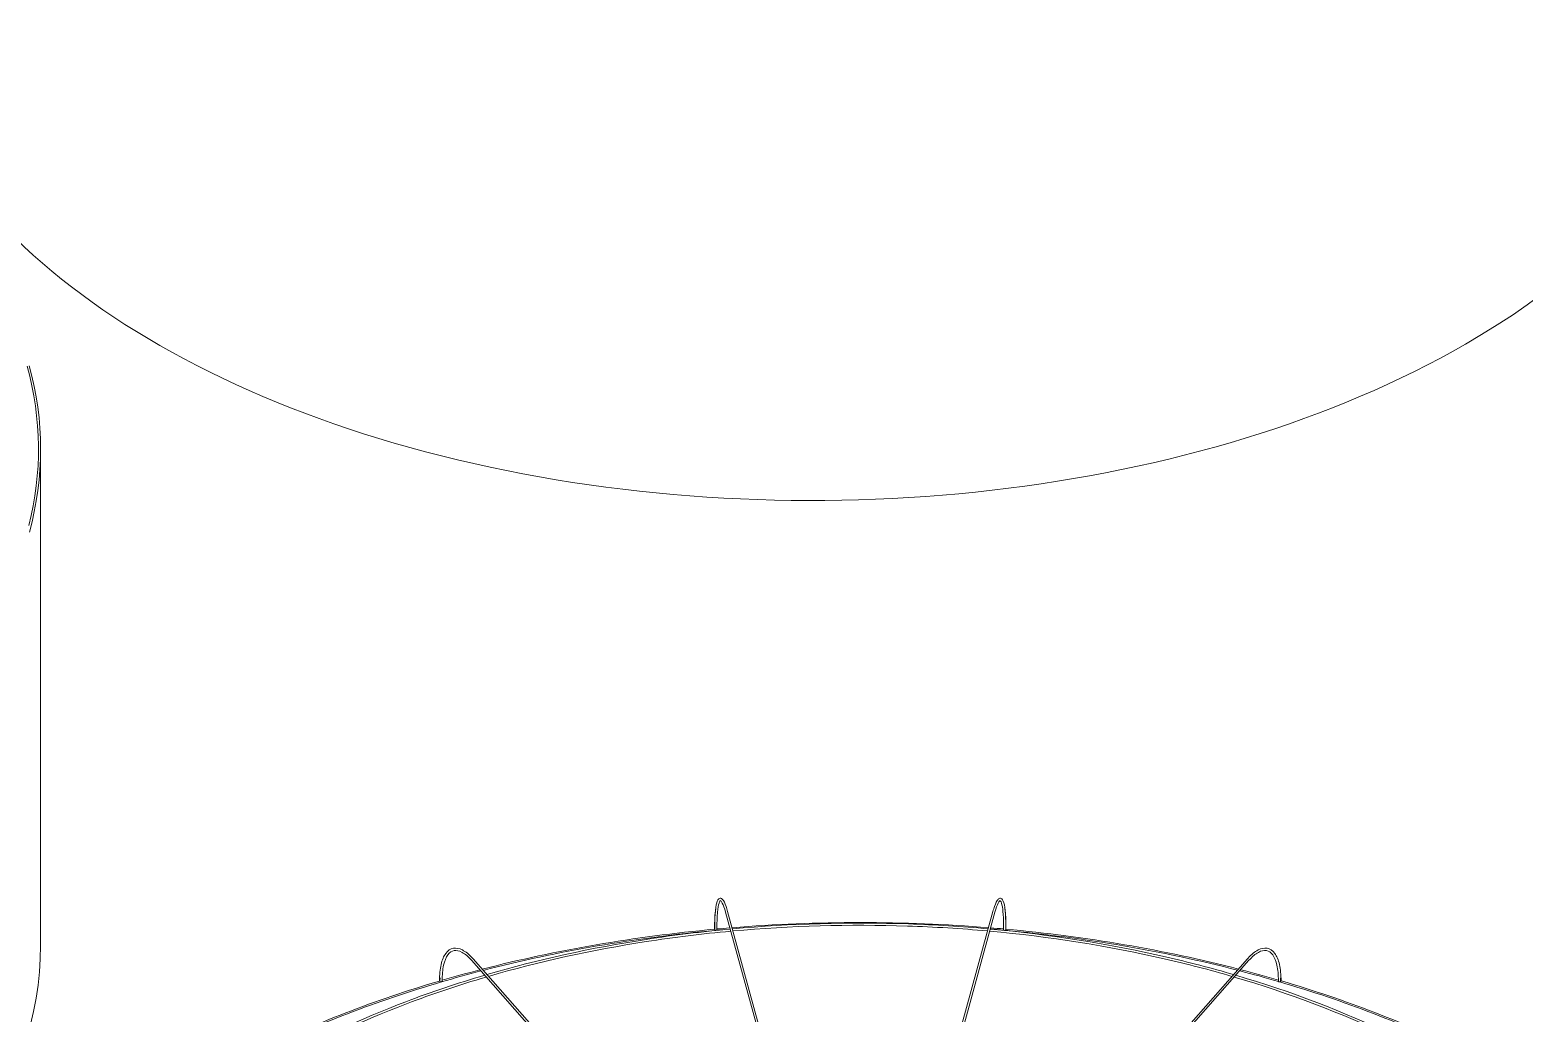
# Model space of a CAD drawing. Header units: millimetres. Extents: x -312439 to 477422, y -331570 to 212570.
# Drawn here: x 398907.3 to 399330.9, y 106474.6 to 106753.4 of the extents above; entities that cross this region are included whole.
import ezdxf

# ---------------------------------------------------------------- set-up
doc = ezdxf.new("R2010")
doc.units = ezdxf.units.MM

msp = doc.modelspace()

# ---------------------------------------------------------------- linework, layer by layer
at = {"color": 3, "linetype": 'Continuous', "lineweight": 0, "extrusion": (0, 0.816497, 0.57735)}
msp.add_line((398910.315, 106493.775), (398910.315, 106634.515), dxfattribs=at)
at = {"color": 0, "linetype": 'Continuous', "lineweight": 0, "extrusion": (0, 0.816497, 0.57735)}
for p, q in [((399104.491, 106503.217), (399138.084, 106380.762)), ((399105.081, 106503.379), (399138.703, 106380.821)), ((399180.273, 106503.379), (399146.652, 106380.821)), ((399180.864, 106503.217), (399147.271, 106380.762)), ((399032.483, 106489.575), (399129.983, 106379.096)), ((399032.942, 106489.98), (399130.624, 106379.295)), ((399252.413, 106489.98), (399154.731, 106379.295)), ((399252.872, 106489.575), (399155.372, 106379.096))]:
    msp.add_line(p, q, dxfattribs=at)
at = {"color": 3, "linetype": 'Continuous', "lineweight": 0}
for centre, start_param, end_param in [((399128.864, 106771.35), 0, 2.3561945), ((399128.864, 106771.35), 2.3561945, 3.1415927), ((398648.089, 106493.775), 2.3561945, 3.1415927)]:
    msp.add_ellipse(centre, major_axis=(-262.225, 0), ratio=0.5773503, start_param=start_param, end_param=end_param, dxfattribs=at)
at = {"color": 0, "linetype": 'Continuous', "lineweight": 0}
for centre, major_axis, ratio, start_param, end_param in [((398648.089, 106634.515), (-261.613, 0), 0.5773503, 2.9976529, 3.2980059), ((398648.089, 106634.515), (-262.225, 0), 0.5773503, 2.9856485, 3.2984345), ((399142.786, 106348.902), (-262.225, 0), 0.5773503, 4.5737285, 4.8518651), ((399142.786, 106348.902), (-262.225, 0), 0.5773503, 4.8709744, 5.1337903), ((399142.786, 106348.902), (-261.613, 0), 0.5773503, 4.8702538, 5.1336735), ((399101.68, 106498.409), (0.306, 0), 0.5773503, 3.1415927, 3.7072911), ((399101.728, 106498.234), (0.306, 0.001), 0.5647458, 3.2969897, 4.867786), ((399101.728, 106498.234), (0.306, 0.001), 0.5647458, 4.867786, 6.2831853), ((399142.786, 106348.902), (-261.613, 0), 0.5773503, 4.8601846, 4.8693633), ((399142.786, 106348.902), (-262.225, 0), 0.5773503, 4.8542575, 4.8684283), ((399142.786, 106348.902), (-261.613, 0), 0.5773503, 4.556469, 4.5713736), ((399142.786, 106348.902), (-262.225, 0), 0.5773503, 4.5571855, 4.5713361), ((399183.627, 106498.234), (0.306, -0.001), 0.5647458, 3.1415927, 4.5569919), ((399183.627, 106498.234), (0.306, -0.001), 0.5647458, 4.5569919, 6.1277883), ((399142.786, 106348.902), (-261.613, 0), 0.5773503, 4.2918428, 4.5551023), ((399183.675, 106498.409), (0.306, 0), 0.5773503, 5.7174869, 6.2831853), ((399142.786, 106348.902), (-262.225, 0), 0.5773503, 4.2917243, 4.5546375), ((399142.786, 106348.902), (-262.225, 0), 0.5773503, 5.1849758, 5.420347), ((399142.786, 106348.902), (-261.613, 0), 0.5773503, 5.183912, 5.4201653), ((399023.699, 106483.78), (0.306, 0), 0.5773503, 3.1415927, 4.134446), ((399023.838, 106483.622), (0.306, 0.003), 0.5659728, 3.6079382, 5.1787345), ((399023.838, 106483.622), (0.306, 0.003), 0.5659728, 5.1787345, 6.2831853), ((399142.786, 106348.902), (-261.613, 0), 0.5773503, 5.1364588, 5.1836819), ((399142.786, 106348.902), (-262.225, 0), 0.5773503, 5.1365691, 5.1818933), ((399142.786, 106348.902), (-261.613, 0), 0.5773503, 4.242585, 4.2890574), ((399142.786, 106348.902), (-262.225, 0), 0.5773503, 4.2438111, 4.2889455), ((399261.517, 106483.622), (0.306, -0.003), 0.5659728, 3.1415927, 4.2460434), ((399261.517, 106483.622), (0.306, -0.003), 0.5659728, 4.2460434, 5.8168397), ((399142.786, 106348.902), (-261.613, 0), 0.5773503, 4.0051997, 4.2408431), ((399261.656, 106483.78), (0.306, 0), 0.5773503, 5.290332, 6.2831853), ((399142.786, 106348.902), (-262.225, 0), 0.5773503, 4.0050166, 4.2406095)]:
    msp.add_ellipse(centre, major_axis=major_axis, ratio=ratio, start_param=start_param, end_param=end_param, dxfattribs=at)
for points, knots in [([(399101.374, 106498.409), (399101.374, 106500.112), (399101.426, 106501.629), (399101.628, 106504.148), (399101.778, 106505.147), (399102.18, 106506.569), (399102.405, 106507.084), (399103.19, 106507.199), (399103.439, 106507.052), (399103.99, 106506.466), (399104.297, 106505.812), (399104.777, 106504.43), (399104.929, 106503.933), (399105.081, 106503.379)], [4.712389, 4.712389, 4.712389, 4.712389, 5.0265482, 5.0265482, 5.3407075, 5.3407075, 5.6548668, 5.6548668, 5.8236028, 5.8236028, 6.1377621, 6.1377621, 6.2831853, 6.2831853, 6.2831853, 6.2831853]), ([(399101.756, 106504.545), (399101.747, 106504.484), (399101.738, 106504.422), (399101.586, 106503.335), (399101.492, 106502.032), (399101.429, 106499.794), (399101.42, 106499.034), (399101.422, 106498.234)], [1.10131175, 1.10131175, 1.10131175, 1.10131175, 1.12076762, 1.12076762, 1.43803566, 1.43803566, 1.5863026, 1.5863026, 1.5863026, 1.5863026]), ([(399104.491, 106503.217), (399104.172, 106504.377), (399103.853, 106505.268), (399103.297, 106506.349), (399103.048, 106506.499), (399103.021, 106506.499), (399102.816, 106506.35), (399102.464, 106505.186), (399102.32, 106504.336), (399102.109, 106502.092), (399102.047, 106500.662), (399102.034, 106498.774), (399102.034, 106498.507), (399102.034, 106498.235)], [0, 0, 0, 0, 0.3152669, 0.3152669, 0.6094726, 0.6094726, 0.9267406, 0.9267406, 1.2208373, 1.2208373, 1.5356304, 1.5356304, 1.5863402, 1.5863402, 1.5863402, 1.5863402]), ([(399183.981, 106498.409), (399183.981, 106500.112), (399183.929, 106501.629), (399183.726, 106504.148), (399183.577, 106505.147), (399183.175, 106506.569), (399182.95, 106507.084), (399182.164, 106507.199), (399181.916, 106507.052), (399181.365, 106506.466), (399181.057, 106505.812), (399180.578, 106504.43), (399180.425, 106503.933), (399180.273, 106503.379)], [4.712389, 4.712389, 4.712389, 4.712389, 5.0265482, 5.0265482, 5.3407075, 5.3407075, 5.6548668, 5.6548668, 5.8236028, 5.8236028, 6.1377621, 6.1377621, 6.2831853, 6.2831853, 6.2831853, 6.2831853]), ([(399180.864, 106503.217), (399181.182, 106504.377), (399181.502, 106505.268), (399182.058, 106506.349), (399182.307, 106506.499), (399182.334, 106506.499), (399182.538, 106506.35), (399182.891, 106505.186), (399183.035, 106504.336), (399183.246, 106502.092), (399183.308, 106500.662), (399183.321, 106498.774), (399183.321, 106498.507), (399183.32, 106498.235)], [0, 0, 0, 0, 0.3152669, 0.3152669, 0.6094726, 0.6094726, 0.9267406, 0.9267406, 1.2208373, 1.2208373, 1.5356304, 1.5356304, 1.5863402, 1.5863402, 1.5863402, 1.5863402]), ([(399183.599, 106504.545), (399183.608, 106504.484), (399183.617, 106504.422), (399183.769, 106503.335), (399183.863, 106502.032), (399183.926, 106499.794), (399183.935, 106499.034), (399183.933, 106498.234)], [1.10131175, 1.10131175, 1.10131175, 1.10131175, 1.12076762, 1.12076762, 1.43803566, 1.43803566, 1.5863026, 1.5863026, 1.5863026, 1.5863026]), ([(399178.935, 106498.498), (399171.44, 106499.176), (399163.888, 106499.644), (399139.66, 106500.46), (399122.902, 106499.989), (399106.42, 106498.498)], [5.342386, 5.342386, 5.342386, 5.342386, 5.43953692, 5.43953692, 5.65318828, 5.65318828, 5.65318828, 5.65318828]), ([(399105.801, 106498.442), (399097.794, 106497.705), (399089.853, 106496.728), (399066.426, 106493.102), (399051.264, 106489.754), (399036.858, 106485.543)], [5.65586592, 5.65586592, 5.65586592, 5.65586592, 5.75969853, 5.75969853, 5.96646224, 5.96646224, 5.96646224, 5.96646224]), ([(399105.965, 106497.842), (399097.888, 106497.101), (399089.878, 106496.115), (399066.557, 106492.497), (399051.561, 106489.189), (399037.305, 106485.036)], [5.65539644, 5.65539644, 5.65539644, 5.65539644, 5.76029586, 5.76029586, 5.96514032, 5.96514032, 5.96514032, 5.96514032]), ([(399178.77, 106497.898), (399171.252, 106498.576), (399163.676, 106499.042), (399139.558, 106499.841), (399122.935, 106499.373), (399106.585, 106497.898)], [5.34285963, 5.34285963, 5.34285963, 5.34285963, 5.44045758, 5.44045758, 5.65271466, 5.65271466, 5.65271466, 5.65271466]), ([(399248.049, 106485.036), (399241.772, 106486.865), (399235.351, 106488.53), (399212.901, 106493.664), (399196.294, 106496.291), (399179.39, 106497.842)], [5.03043397, 5.03043397, 5.03043397, 5.03043397, 5.12064091, 5.12064091, 5.34017784, 5.34017784, 5.34017784, 5.34017784]), ([(399248.497, 106485.543), (399242.209, 106487.381), (399235.778, 106489.055), (399213.239, 106494.229), (399196.546, 106496.878), (399179.554, 106498.442)], [5.02911205, 5.02911205, 5.02911205, 5.02911205, 5.11935362, 5.11935362, 5.33970837, 5.33970837, 5.33970837, 5.33970837]), ([(399023.393, 106483.78), (399023.393, 106485.495), (399023.543, 106487.044), (399024.14, 106489.67), (399024.585, 106490.748), (399025.765, 106492.333), (399026.514, 106492.839), (399028.155, 106493.124), (399029.014, 106492.95), (399030.827, 106492.03), (399031.792, 106491.244), (399032.816, 106490.121), (399032.879, 106490.051), (399032.942, 106489.98)], [4.712389, 4.712389, 4.712389, 4.712389, 5.0265482, 5.0265482, 5.3407075, 5.3407075, 5.6548668, 5.6548668, 5.9484515, 5.9484515, 6.2626108, 6.2626108, 6.2831853, 6.2831853, 6.2831853, 6.2831853]), ([(399032.483, 106489.575), (399031.569, 106490.61), (399030.661, 106491.376), (399028.978, 106492.298), (399028.212, 106492.454), (399026.87, 106492.219), (399026.273, 106491.825), (399025.246, 106490.427), (399024.83, 106489.422), (399024.277, 106486.919), (399024.138, 106485.428), (399024.144, 106483.721), (399024.144, 106483.673), (399024.144, 106483.625)], [0, 0, 0, 0, 0.3146448, 0.3146448, 0.6289116, 0.6289116, 0.9461796, 0.9461796, 1.2634477, 1.2634477, 1.5772832, 1.5772832, 1.5863402, 1.5863402, 1.5863402, 1.5863402]), ([(399261.962, 106483.78), (399261.962, 106485.495), (399261.811, 106487.044), (399261.215, 106489.67), (399260.77, 106490.748), (399259.589, 106492.333), (399258.841, 106492.839), (399257.2, 106493.124), (399256.341, 106492.95), (399254.528, 106492.03), (399253.563, 106491.244), (399252.539, 106490.121), (399252.476, 106490.051), (399252.413, 106489.98)], [4.712389, 4.712389, 4.712389, 4.712389, 5.0265482, 5.0265482, 5.3407075, 5.3407075, 5.6548668, 5.6548668, 5.9484515, 5.9484515, 6.2626108, 6.2626108, 6.2831853, 6.2831853, 6.2831853, 6.2831853]), ([(399252.872, 106489.575), (399253.786, 106490.61), (399254.694, 106491.376), (399256.377, 106492.298), (399257.143, 106492.454), (399258.485, 106492.219), (399259.082, 106491.825), (399260.109, 106490.427), (399260.525, 106489.422), (399261.077, 106486.919), (399261.217, 106485.428), (399261.211, 106483.721), (399261.211, 106483.673), (399261.21, 106483.625)], [0, 0, 0, 0, 0.3146448, 0.3146448, 0.6289116, 0.6289116, 0.9461796, 0.9461796, 1.2634477, 1.2634477, 1.5772832, 1.5772832, 1.5863402, 1.5863402, 1.5863402, 1.5863402]), ([(399036.209, 106485.353), (399028.535, 106483.092), (399021.078, 106480.587), (399000.845, 106472.899), (398988.668, 106467.191), (398977.591, 106460.84)], [5.96956861, 5.96956861, 5.96956861, 5.96956861, 6.07987049, 6.07987049, 6.27966483, 6.27966483, 6.27966483, 6.27966483]), ([(399036.656, 106484.846), (399028.883, 106482.563), (399021.332, 106480.03), (399001.181, 106472.369), (398989.155, 106466.74), (398978.205, 106460.486)], [5.96825255, 5.96825255, 5.96825255, 5.96825255, 6.08012371, 6.08012371, 6.27780239, 6.27780239, 6.27780239, 6.27780239]), ([(399023.541, 106484.634), (399023.536, 106484.43), (399023.532, 106484.223), (399023.531, 106483.884), (399023.531, 106483.753), (399023.532, 106483.622)], [7.805980691, 7.805980691, 7.805980691, 7.805980691, 7.845140151, 7.845140151, 7.869416781, 7.869416781, 7.869416781, 7.869416781]), ([(399307.15, 106460.486), (399302.547, 106463.115), (399297.755, 106465.633), (399279.257, 106474.573), (399264.434, 106480.226), (399248.699, 106484.846)], [4.71777189, 4.71777189, 4.71777189, 4.71777189, 4.80086127, 4.80086127, 5.02732174, 5.02732174, 5.02732174, 5.02732174]), ([(399307.764, 106460.84), (399303.15, 106463.486), (399298.345, 106466.02), (399279.796, 106475.016), (399264.929, 106480.703), (399249.146, 106485.353)], [4.71590946, 4.71590946, 4.71590946, 4.71590946, 4.79913358, 4.79913358, 5.02600568, 5.02600568, 5.02600568, 5.02600568]), ([(399261.814, 106484.634), (399261.819, 106484.43), (399261.823, 106484.223), (399261.824, 106483.884), (399261.824, 106483.753), (399261.823, 106483.622)], [7.805980691, 7.805980691, 7.805980691, 7.805980691, 7.845140151, 7.845140151, 7.869416781, 7.869416781, 7.869416781, 7.869416781])]:
    msp.add_open_spline(points, degree=3, knots=knots, dxfattribs=at)

doc.saveas('drawing.dxf')
